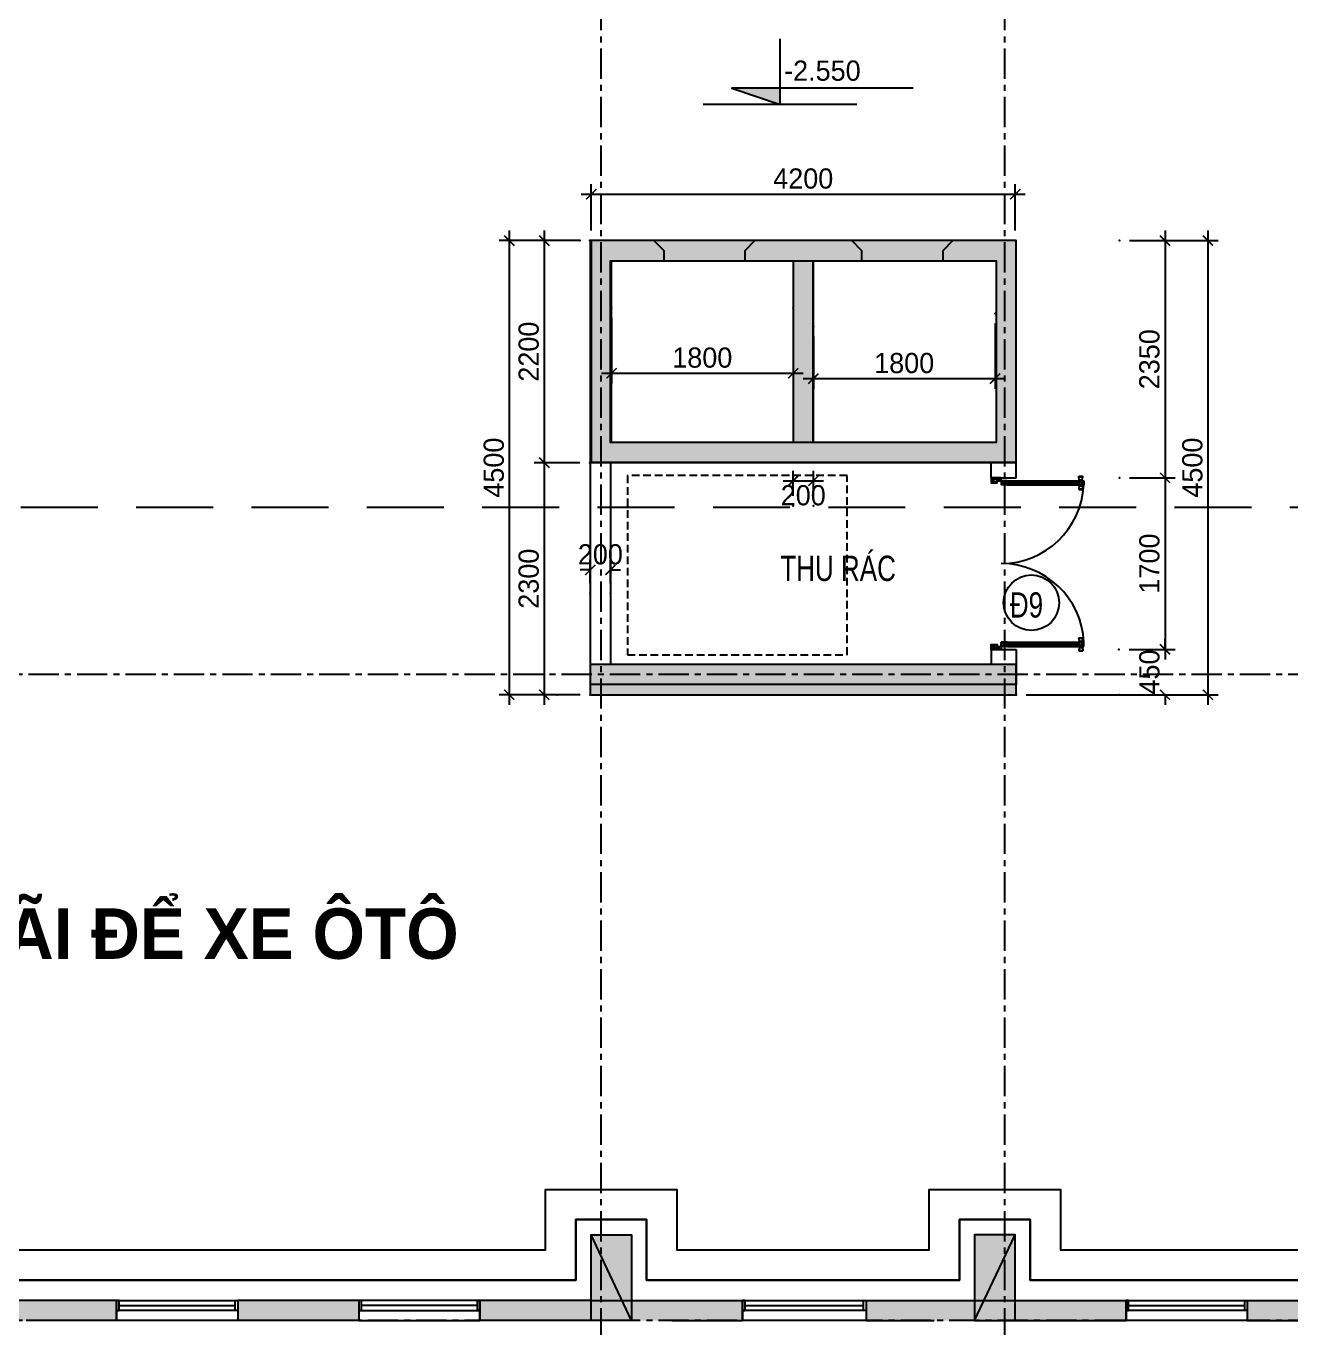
# Model space of a CAD drawing. Header units: inches. Extents: x -844707 to -690155, y -211546 to -175871.
# Drawn here: x -835728 to -823197, y -204465 to -191567 of the extents above; entities that cross this region are included whole.
import ezdxf

# ---------------------------------------------------------------- set-up
doc = ezdxf.new("R2010")
doc.units = ezdxf.units.IN
doc.header["$LTSCALE"] = 48
doc.header["$MEASUREMENT"] = 0
doc.linetypes.add('CENTER', pattern=[2, 1.25, -0.25, 0.25, -0.25])
doc.linetypes.add('Hidden4', pattern=[2.3812, 1.5875, -0.7937])
for name, color, linetype in [('DWGSHARE.com-COT-DWGSHARE.com', 2, 'Continuous'), ('DWGSHARE.com-CUA-DWGSHARE.com', 231, 'Continuous'), ('DWGSHARE.com-DIM-DWGSHARE.com', 251, 'Continuous'), ('DWGSHARE.com-LAYER1-DWGSHARE.com', 150, 'Continuous'), ('DWGSHARE.com-NET-DWGSHARE.com', 245, 'Continuous'), ('DWGSHARE.com-text-DWGSHARE.com', 3, 'Continuous'), ('DWGSHARE.com-truc-DWGSHARE.com', 250, 'CENTER'), ('DWGSHARE.com-TUONG-DWGSHARE.com', 7, 'Continuous')]:
    doc.layers.add(name, color=color, linetype=linetype)
doc.layers.add('DWGSHARE.com-DefPoints-DWGSHARE.com', color=7, linetype='Continuous', plot=False)
doc.styles.add('AVO-B', font='')
doc.styles.add('KTEN', font='', dxfattribs={"width": 0.9})
doc.styles.get("Standard").update_dxf_attribs({"font": ''})
doc.styles.add('VNI-AVO', font='')
doc.styles.get('AVO-B').set_extended_font_data('VNI-Avo', bold=True)
doc.styles.get('KTEN').set_extended_font_data('VNI-Helve-Condense')
doc.styles.get('Standard').set_extended_font_data('VNI-Avo')
doc.styles.get('VNI-AVO').set_extended_font_data('VNI-Avo')
doc.dimstyles.new('tl1-100', dxfattribs={"dimtxt": 200, "dimasz": 100, "dimexe": 100, "dimexo": 100, "dimgap": 50, "dimtad": 1, "dimdec": 0, "dimzin": 0, "dimdsep": 46, "dimtxsty": 'VNI-AVO', "dimblk": 'ARCHTICK', "dimcen": 1, "dimdle": 100, "dimclrd": 256, "dimclre": 256, "dimclrt": 2, "dimadec": 0, "dimazin": 0, "dimtfac": 1, "dimtdec": 0, "dimtix": 1, "dimtofl": 0, "dimtmove": 2, "dimatfit": 3, "dimldrblk": 'ARCHTICK', "dimfxl": 1, "dimtolj": 2, "dimtzin": 0, "dimarcsym": 0})

# ---------------------------------------------------------------- blocks, each defined once
blk = doc.blocks.new('_ArchTick')
at = {"color": 0, "linetype": 'ByBlock', "const_width": 0.15}
blk.add_lwpolyline([(-0.5, -0.5), (0.5, 0.5)], dxfattribs=at)
blk = doc.blocks.new('*D743')
at = {"layer": 'DWGSHARE.com-DefPoints-DWGSHARE.com', "color": 0, "transparency": 16777216}
for p in [(-825929, -193233), (-830129, -193693), (-825929, -193693)]:
    blk.add_point(p, dxfattribs=at)
at = {"layer": 'DWGSHARE.com-DIM-DWGSHARE.com', "lineweight": -2, "transparency": 16777216}
for p, q in [((-830129, -193593), (-830129, -193133)), ((-825929, -193593), (-825929, -193133)), ((-830229, -193233), (-825829, -193233))]:
    blk.add_line(p, q, dxfattribs=at)
at = {"layer": 'DWGSHARE.com-DIM-DWGSHARE.com', "lineweight": -2, "transparency": 16777216, "xscale": 100, "yscale": 100, "zscale": 100, "rotation": 180}
blk.add_blockref('_ArchTick', (-830129, -193233), dxfattribs=at)
at = {"layer": 'DWGSHARE.com-DIM-DWGSHARE.com', "lineweight": -2, "transparency": 16777216, "xscale": 100, "yscale": 100, "zscale": 100}
blk.add_blockref('_ArchTick', (-825929, -193233), dxfattribs=at)
at = {"layer": 'DWGSHARE.com-DIM-DWGSHARE.com', "color": 2, "transparency": 16777216, "insert": (-828029, -193079), "char_height": 200, "attachment_point": 5, "style": 'VNI-AVO'}
blk.add_mtext('\\A2;4200', dxfattribs=at)
blk = doc.blocks.new('*D744')
at = {"layer": 'DWGSHARE.com-DefPoints-DWGSHARE.com', "color": 0, "transparency": 16777216}
for p in [(-830143, -193693), (-830594, -195893), (-830143, -195893)]:
    blk.add_point(p, dxfattribs=at)
at = {"layer": 'DWGSHARE.com-DIM-DWGSHARE.com', "lineweight": -2, "transparency": 16777216}
for p, q in [((-830594, -193593), (-830594, -195993)), ((-830243, -193693), (-830694, -193693)), ((-830243, -195893), (-830694, -195893))]:
    blk.add_line(p, q, dxfattribs=at)
at = {"layer": 'DWGSHARE.com-DIM-DWGSHARE.com', "lineweight": -2, "transparency": 16777216, "xscale": 100, "yscale": 100, "zscale": 100}
for p, rotation in [((-830594, -193693), 90), ((-830594, -195893), 270)]:
    blk.add_blockref('_ArchTick', p, dxfattribs=dict(at, rotation=rotation))
at = {"layer": 'DWGSHARE.com-DIM-DWGSHARE.com', "color": 2, "transparency": 16777216, "insert": (-830748, -194793), "char_height": 200, "attachment_point": 5, "rotation": 90, "style": 'VNI-AVO'}
blk.add_mtext('\\A2;2200', dxfattribs=at)
blk = doc.blocks.new('*D745')
at = {"layer": 'DWGSHARE.com-DefPoints-DWGSHARE.com', "color": 0, "transparency": 16777216}
for p in [(-830143, -195893), (-830594, -198192), (-830139, -198192)]:
    blk.add_point(p, dxfattribs=at)
at = {"layer": 'DWGSHARE.com-DIM-DWGSHARE.com', "lineweight": -2, "transparency": 16777216}
for p, q in [((-830243, -195893), (-830694, -195893)), ((-830594, -195793), (-830594, -198292)), ((-830239, -198192), (-830694, -198192))]:
    blk.add_line(p, q, dxfattribs=at)
at = {"layer": 'DWGSHARE.com-DIM-DWGSHARE.com', "lineweight": -2, "transparency": 16777216, "xscale": 100, "yscale": 100, "zscale": 100}
for p, rotation in [((-830594, -195893), 90), ((-830594, -198192), 270)]:
    blk.add_blockref('_ArchTick', p, dxfattribs=dict(at, rotation=rotation))
at = {"layer": 'DWGSHARE.com-DIM-DWGSHARE.com', "color": 2, "transparency": 16777216, "insert": (-830748, -197042), "char_height": 200, "attachment_point": 5, "rotation": 90, "style": 'VNI-AVO'}
blk.add_mtext('\\A2;2300', dxfattribs=at)
blk = doc.blocks.new('*D746')
at = {"layer": 'DWGSHARE.com-DefPoints-DWGSHARE.com', "color": 0, "transparency": 16777216}
for p in [(-824896, -193693), (-824896, -196043), (-824445, -196043)]:
    blk.add_point(p, dxfattribs=at)
at = {"layer": 'DWGSHARE.com-DIM-DWGSHARE.com', "lineweight": -2, "transparency": 16777216}
for p, q in [((-824445, -193593), (-824445, -196143)), ((-824796, -193693), (-824345, -193693)), ((-824796, -196043), (-824345, -196043))]:
    blk.add_line(p, q, dxfattribs=at)
at = {"layer": 'DWGSHARE.com-DIM-DWGSHARE.com', "lineweight": -2, "transparency": 16777216, "xscale": 100, "yscale": 100, "zscale": 100}
for p, rotation in [((-824445, -193693), 90), ((-824445, -196043), 270)]:
    blk.add_blockref('_ArchTick', p, dxfattribs=dict(at, rotation=rotation))
at = {"layer": 'DWGSHARE.com-DIM-DWGSHARE.com', "color": 2, "transparency": 16777216, "insert": (-824599, -194868), "char_height": 200, "attachment_point": 5, "rotation": 90, "style": 'VNI-AVO'}
blk.add_mtext('\\A2;2350', dxfattribs=at)
blk = doc.blocks.new('*D747')
at = {"layer": 'DWGSHARE.com-DefPoints-DWGSHARE.com', "color": 0, "transparency": 16777216}
for p in [(-824896, -196043), (-824901, -197742), (-824445, -197742)]:
    blk.add_point(p, dxfattribs=at)
at = {"layer": 'DWGSHARE.com-DIM-DWGSHARE.com', "lineweight": -2, "transparency": 16777216}
for p, q in [((-824796, -196043), (-824345, -196043)), ((-824445, -195943), (-824445, -197842)), ((-824801, -197742), (-824345, -197742))]:
    blk.add_line(p, q, dxfattribs=at)
at = {"layer": 'DWGSHARE.com-DIM-DWGSHARE.com', "lineweight": -2, "transparency": 16777216, "xscale": 100, "yscale": 100, "zscale": 100}
for p, rotation in [((-824445, -196043), 90), ((-824445, -197742), 270)]:
    blk.add_blockref('_ArchTick', p, dxfattribs=dict(at, rotation=rotation))
at = {"layer": 'DWGSHARE.com-DIM-DWGSHARE.com', "color": 2, "transparency": 16777216, "insert": (-824599, -196892), "char_height": 200, "attachment_point": 5, "rotation": 90, "style": 'VNI-AVO'}
blk.add_mtext('\\A2;1700', dxfattribs=at)
blk = doc.blocks.new('*D748')
at = {"layer": 'DWGSHARE.com-DefPoints-DWGSHARE.com', "color": 0, "transparency": 16777216}
for p in [(-824901, -197742), (-825919, -198192), (-824445, -198192)]:
    blk.add_point(p, dxfattribs=at)
at = {"layer": 'DWGSHARE.com-DIM-DWGSHARE.com', "lineweight": -2, "transparency": 16777216}
for p, q in [((-824445, -197742), (-824445, -197642)), ((-824801, -197742), (-824345, -197742)), ((-825819, -198192), (-824345, -198192)), ((-824445, -198192), (-824445, -198292))]:
    blk.add_line(p, q, dxfattribs=at)
at = {"layer": 'DWGSHARE.com-DIM-DWGSHARE.com', "lineweight": -2, "transparency": 16777216, "xscale": 100, "yscale": 100, "zscale": 100}
for p, rotation in [((-824445, -197742), 270), ((-824445, -198192), 90)]:
    blk.add_blockref('_ArchTick', p, dxfattribs=dict(at, rotation=rotation))
at = {"layer": 'DWGSHARE.com-DIM-DWGSHARE.com', "color": 2, "transparency": 16777216, "insert": (-824599, -197967), "char_height": 200, "attachment_point": 5, "rotation": 90, "style": 'VNI-AVO'}
blk.add_mtext('\\A2;450', dxfattribs=at)
blk = doc.blocks.new('*D749')
at = {"layer": 'DWGSHARE.com-DefPoints-DWGSHARE.com', "color": 0, "transparency": 16777216}
for p in [(-824896, -193693), (-824896, -198192), (-824020, -198192)]:
    blk.add_point(p, dxfattribs=at)
at = {"layer": 'DWGSHARE.com-DIM-DWGSHARE.com', "lineweight": -2, "transparency": 16777216}
for p, q in [((-824020, -193593), (-824020, -198292)), ((-824796, -193693), (-823920, -193693)), ((-824796, -198192), (-823920, -198192))]:
    blk.add_line(p, q, dxfattribs=at)
at = {"layer": 'DWGSHARE.com-DIM-DWGSHARE.com', "lineweight": -2, "transparency": 16777216, "xscale": 100, "yscale": 100, "zscale": 100}
for p, rotation in [((-824020, -193693), 90), ((-824020, -198192), 270)]:
    blk.add_blockref('_ArchTick', p, dxfattribs=dict(at, rotation=rotation))
at = {"layer": 'DWGSHARE.com-DIM-DWGSHARE.com', "color": 2, "transparency": 16777216, "insert": (-824173, -195942), "char_height": 200, "attachment_point": 5, "rotation": 90, "style": 'VNI-AVO'}
blk.add_mtext('\\A2;4500', dxfattribs=at)
blk = doc.blocks.new('*D750')
at = {"layer": 'DWGSHARE.com-DefPoints-DWGSHARE.com', "color": 0, "transparency": 16777216}
for p in [(-830243, -193693), (-830941, -198192), (-830467, -198192)]:
    blk.add_point(p, dxfattribs=at)
at = {"layer": 'DWGSHARE.com-DIM-DWGSHARE.com', "lineweight": -2, "transparency": 16777216}
for p, q in [((-830941, -193593), (-830941, -198292)), ((-830343, -193693), (-831041, -193693)), ((-830567, -198192), (-831041, -198192))]:
    blk.add_line(p, q, dxfattribs=at)
at = {"layer": 'DWGSHARE.com-DIM-DWGSHARE.com', "lineweight": -2, "transparency": 16777216, "xscale": 100, "yscale": 100, "zscale": 100}
for p, rotation in [((-830941, -193693), 90), ((-830941, -198192), 270)]:
    blk.add_blockref('_ArchTick', p, dxfattribs=dict(at, rotation=rotation))
at = {"layer": 'DWGSHARE.com-DIM-DWGSHARE.com', "color": 2, "transparency": 16777216, "insert": (-831094, -195942), "char_height": 200, "attachment_point": 5, "rotation": 90, "style": 'VNI-AVO'}
blk.add_mtext('\\A2;4500', dxfattribs=at)
blk = doc.blocks.new('*D766')
at = {"layer": 'DWGSHARE.com-DefPoints-DWGSHARE.com', "color": 0, "transparency": 16777216}
for p in [(-827929, -196073), (-828129, -196321), (-827929, -196321)]:
    blk.add_point(p, dxfattribs=at)
at = {"layer": 'DWGSHARE.com-DIM-DWGSHARE.com', "lineweight": -2, "transparency": 16777216}
for p, q in [((-828129, -196221), (-828129, -195973)), ((-827929, -196221), (-827929, -195973)), ((-828229, -196073), (-827829, -196073))]:
    blk.add_line(p, q, dxfattribs=at)
at = {"layer": 'DWGSHARE.com-DIM-DWGSHARE.com', "lineweight": -2, "transparency": 16777216, "xscale": 100, "yscale": 100, "zscale": 100, "rotation": 180}
blk.add_blockref('_ArchTick', (-828129, -196073), dxfattribs=at)
at = {"layer": 'DWGSHARE.com-DIM-DWGSHARE.com', "lineweight": -2, "transparency": 16777216, "xscale": 100, "yscale": 100, "zscale": 100}
blk.add_blockref('_ArchTick', (-827929, -196073), dxfattribs=at)
at = {"layer": 'DWGSHARE.com-DIM-DWGSHARE.com', "color": 2, "transparency": 16777216, "insert": (-828029, -196217), "char_height": 200, "attachment_point": 5, "style": 'VNI-AVO'}
blk.add_mtext('\\A2;200', dxfattribs=at)
blk = doc.blocks.new('*D779')
at = {"layer": 'DWGSHARE.com-DefPoints-DWGSHARE.com', "color": 0, "transparency": 16777216}
for p in [(-829939, -196955), (-830139, -197185), (-829939, -197185)]:
    blk.add_point(p, dxfattribs=at)
at = {"layer": 'DWGSHARE.com-DIM-DWGSHARE.com', "lineweight": -2, "transparency": 16777216}
for p, q in [((-830139, -197085), (-830139, -196855)), ((-829939, -197085), (-829939, -196855)), ((-830139, -196955), (-830239, -196955)), ((-829939, -196955), (-829839, -196955))]:
    blk.add_line(p, q, dxfattribs=at)
at = {"layer": 'DWGSHARE.com-DIM-DWGSHARE.com', "lineweight": -2, "transparency": 16777216, "xscale": 100, "yscale": 100, "zscale": 100}
blk.add_blockref('_ArchTick', (-830139, -196955), dxfattribs=at)
at = {"layer": 'DWGSHARE.com-DIM-DWGSHARE.com', "lineweight": -2, "transparency": 16777216, "xscale": 100, "yscale": 100, "zscale": 100, "rotation": 180}
blk.add_blockref('_ArchTick', (-829939, -196955), dxfattribs=at)
at = {"layer": 'DWGSHARE.com-DIM-DWGSHARE.com', "color": 2, "transparency": 16777216, "insert": (-830039, -196802), "char_height": 200, "attachment_point": 5, "style": 'VNI-AVO'}
blk.add_mtext('\\A2;200', dxfattribs=at)
blk = doc.blocks.new('*D797')
at = {"layer": 'DWGSHARE.com-DefPoints-DWGSHARE.com', "color": 0, "transparency": 16777216}
for p in [(-829928, -194362), (-828129, -194362), (-828129, -195007)]:
    blk.add_point(p, dxfattribs=at)
at = {"layer": 'DWGSHARE.com-DIM-DWGSHARE.com', "lineweight": -2, "transparency": 16777216}
for p, q in [((-829928, -194462), (-829928, -195107)), ((-828129, -194462), (-828129, -195107)), ((-830028, -195007), (-828029, -195007))]:
    blk.add_line(p, q, dxfattribs=at)
at = {"layer": 'DWGSHARE.com-DIM-DWGSHARE.com', "lineweight": -2, "transparency": 16777216, "xscale": 100, "yscale": 100, "zscale": 100, "rotation": 180}
blk.add_blockref('_ArchTick', (-829928, -195007), dxfattribs=at)
at = {"layer": 'DWGSHARE.com-DIM-DWGSHARE.com', "lineweight": -2, "transparency": 16777216, "xscale": 100, "yscale": 100, "zscale": 100}
blk.add_blockref('_ArchTick', (-828129, -195007), dxfattribs=at)
at = {"layer": 'DWGSHARE.com-DIM-DWGSHARE.com', "color": 2, "transparency": 16777216, "insert": (-829029, -194853), "char_height": 200, "attachment_point": 5, "style": 'VNI-AVO'}
blk.add_mtext('\\A2;1800', dxfattribs=at)
blk = doc.blocks.new('*D798')
at = {"layer": 'DWGSHARE.com-DefPoints-DWGSHARE.com', "color": 0, "transparency": 16777216}
for p in [(-826129, -194415), (-827929, -194544), (-826129, -195060)]:
    blk.add_point(p, dxfattribs=at)
at = {"layer": 'DWGSHARE.com-DIM-DWGSHARE.com', "lineweight": -2, "transparency": 16777216}
for p, q in [((-826129, -194515), (-826129, -195160)), ((-827929, -194644), (-827929, -195160)), ((-828029, -195060), (-826029, -195060))]:
    blk.add_line(p, q, dxfattribs=at)
at = {"layer": 'DWGSHARE.com-DIM-DWGSHARE.com', "lineweight": -2, "transparency": 16777216, "xscale": 100, "yscale": 100, "zscale": 100, "rotation": 180}
blk.add_blockref('_ArchTick', (-827929, -195060), dxfattribs=at)
at = {"layer": 'DWGSHARE.com-DIM-DWGSHARE.com', "lineweight": -2, "transparency": 16777216, "xscale": 100, "yscale": 100, "zscale": 100}
blk.add_blockref('_ArchTick', (-826129, -195060), dxfattribs=at)
at = {"layer": 'DWGSHARE.com-DIM-DWGSHARE.com', "color": 2, "transparency": 16777216, "insert": (-827029, -194907), "char_height": 200, "attachment_point": 5, "style": 'VNI-AVO'}
blk.add_mtext('\\A2;1800', dxfattribs=at)

msp = doc.modelspace()

# ---------------------------------------------------------------- hatches: boundary and pattern name
at = {"layer": 'DWGSHARE.com-COT-DWGSHARE.com'}
h = msp.add_hatch(color=256, dxfattribs=at)
h.paths.add_polyline_path([(-830031.2, -193692.5), (-830138.8, -193692.5), (-830138.8, -194809.8), (-830031.2, -194809.8)])
h.paths.add_polyline_path([(-830031.2, -194809.8), (-830138.8, -194809.8), (-830138.8, -195892.5), (-830031.2, -195892.5)])
for points in [[(-830128.8, -193692.5), (-830128.8, -195892.5), (-825918.3, -195892.5), (-825918.3, -193692.5), (-826547.6, -193692.5), (-826647.6, -193792.5), (-826647.6, -193892.5), (-826118.8, -193893), (-826118.3, -195692.5), (-827928.8, -195692.5), (-827928.8, -193892.5), (-827447.6, -193892.5), (-827447.6, -193792.5), (-827547.6, -193692.5), (-828508, -193692.5), (-828608, -193792.5), (-828608, -193892.5), (-828128.8, -193892.5), (-828128.8, -195692.5), (-829928.8, -195692.5), (-829928.3, -193893), (-829408, -193892.5), (-829408, -193792.5), (-829508, -193692.5)], [(-830138.8, -198192.3), (-825918.8, -198192.3), (-825918.8, -197892.3), (-830138.8, -197892.3)], [(-829730.7, -204392.3), (-830131.1, -204392.3), (-830131.1, -203542.3), (-829730.7, -203542.3)], [(-826331.4, -204392.3), (-825931.1, -204392.3), (-825931.1, -203542.3), (-826331.4, -203542.3)]]:
    msp.add_hatch(color=256, dxfattribs=at).paths.add_polyline_path(points)
h = msp.add_hatch(color=256, dxfattribs=at)
h.paths.add_polyline_path([(-826853.5, -193692.5), (-828359.3, -193692.5), (-828359.3, -193893), (-826853.5, -193893)])
h.paths.add_polyline_path([(-828736, -193692.5), (-830031.2, -193692.5), (-830031.2, -194809.8), (-829938.5, -194809.8), (-829938.3, -193893), (-828736, -193893)])
h.paths.add_polyline_path([(-828359.3, -193692.5), (-828736, -193692.5), (-828736, -193893), (-828359.3, -193893)])
h.paths.add_polyline_path([(-829938.5, -194809.8), (-830031.2, -194809.8), (-830031.2, -195892.5), (-828736, -195892.5), (-828736, -195692.5), (-829938.8, -195692.5)])
h.paths.add_polyline_path([(-828359.3, -195692.5), (-828736, -195692.5), (-828736, -195892.5), (-828359.3, -195892.5)])
h.paths.add_polyline_path([(-826853.5, -195692.5), (-827928.3, -195692.5), (-828359.3, -195692.5), (-828359.3, -195892.5), (-826853.5, -195892.5)])
h = msp.add_hatch(color=256, dxfattribs=at)
h.paths.add_polyline_path([(-826031.2, -193692.5), (-826548.1, -193692.5), (-826853.5, -193692.5), (-826853.5, -193892.3), (-826648.1, -193892.5), (-826119.3, -193893), (-826119, -194809.8), (-826031.2, -194809.8)])
h.paths.add_polyline_path([(-825918.8, -193692.5), (-826031.2, -193692.5), (-826031.2, -194809.8), (-825918.8, -194809.8)])
h.paths.add_polyline_path([(-826031.2, -194809.8), (-826119, -194809.8), (-826118.8, -195692.5), (-826853.5, -195692.5), (-826853.5, -195892.5), (-826031.2, -195892.5)])
h.paths.add_polyline_path([(-825918.8, -194809.8), (-826031.2, -194809.8), (-826031.2, -195892.5), (-825918.8, -195892.5)])
at = {"layer": 'DWGSHARE.com-DIM-DWGSHARE.com'}
msp.add_hatch(color=256, dxfattribs=at).paths.add_polyline_path([(-834831.4, -204192), (-835528.5, -204192), (-838231, -204192), (-838231, -204392), (-835728.5, -204392), (-834831.4, -204392)])
h = msp.add_hatch(color=256, dxfattribs=at)
h.paths.add_polyline_path([(-832431.4, -204192), (-833631.4, -204192), (-833631.4, -204292), (-833631.4, -204392), (-832431.4, -204392)])
h.paths.add_polyline_path([(-830131.1, -204192), (-831231.4, -204192), (-831231.4, -204292), (-831231.4, -204392), (-830131.1, -204392)])
h = msp.add_hatch(color=256, dxfattribs=at)
h.paths.add_polyline_path([(-828631.1, -204192), (-829730.7, -204192), (-829730.7, -204392), (-829431.8, -204392), (-829431.4, -204391.8), (-829431.4, -204392), (-828631.1, -204392)])
h.paths.add_polyline_path([(-826853.5, -204192), (-827406.1, -204192), (-827406.1, -204292), (-827406.1, -204392), (-826853.5, -204392)])
h.paths.add_polyline_path([(-826331.4, -204192), (-826853.5, -204192), (-826853.5, -204392), (-826731.4, -204392), (-826631.4, -204392), (-826631.4, -204391.8), (-826631, -204392), (-826331.4, -204392)])
h = msp.add_hatch(color=256, dxfattribs=at)
h.paths.add_polyline_path([(-824830.7, -204192), (-825931.1, -204192), (-825931.1, -204392), (-824830.7, -204392)])
h.paths.add_polyline_path([(-822430.7, -204192), (-823630.7, -204192), (-823630.7, -204292), (-823630.7, -204392), (-822430.7, -204392)])
at = {"layer": 'DWGSHARE.com-LAYER1-DWGSHARE.com'}
msp.add_hatch(color=1, dxfattribs=at).paths.add_polyline_path([(-828258.6, -192182.3), (-828736.9, -192182.3), (-828258.6, -192345.7)])

# ---------------------------------------------------------------- linework, layer by layer
at = {"color": 1}
for p, q in [((-826068.8, -196072.5), (-826168.8, -196042.5)), ((-826168.8, -196042.5), (-826128.1, -196092.5)), ((-825300, -196027.5), (-825260, -196027.5)), ((-825300, -196032.5), (-825300, -196027.5)), ((-825295, -196062.5), (-825300, -196032.5)), ((-825300, -196032.5), (-825260, -196032.5)), ((-825265, -196062.5), (-825260, -196032.5)), ((-825260, -196032.5), (-825260, -196027.5)), ((-826068.8, -196072.5), (-826026.3, -196112.5)), ((-826068.8, -196072.5), (-826008.8, -196096.7)), ((-825310, -196072.5), (-825250, -196096.7)), ((-825310, -196072.5), (-825287.5, -196112.5)), ((-825295, -196122.5), (-825300, -196152.5)), ((-825300, -196152.5), (-825300, -196157.5)), ((-825300, -196152.5), (-825260, -196152.5)), ((-825300, -196157.5), (-825260, -196157.5)), ((-825295, -196062.5), (-825265, -196062.5)), ((-825295, -196122.5), (-825265, -196122.5)), ((-825290, -196072.5), (-825290, -196062.5)), ((-825290, -196112.5), (-825290, -196122.5)), ((-825270, -196072.5), (-825270, -196062.5)), ((-825270, -196112.5), (-825270, -196122.5)), ((-825265, -196122.5), (-825260, -196152.5)), ((-825260, -196152.5), (-825260, -196157.5)), ((-826166.8, -197742.5), (-826126.1, -197692.5)), ((-826066.8, -197712.5), (-826166.8, -197742.5)), ((-826066.8, -197712.5), (-826024.3, -197672.5)), ((-826066.8, -197712.5), (-826006.8, -197688.4)), ((-825308, -197712.5), (-825285.5, -197672.5)), ((-825308, -197712.5), (-825248, -197688.4)), ((-825298, -197627.5), (-825258, -197627.5)), ((-825298, -197632.5), (-825298, -197627.5)), ((-825298, -197632.5), (-825258, -197632.5)), ((-825293, -197662.5), (-825298, -197632.5)), ((-825293, -197722.5), (-825298, -197752.5)), ((-825293, -197662.5), (-825263, -197662.5)), ((-825293, -197722.5), (-825263, -197722.5)), ((-825288, -197672.5), (-825288, -197662.5)), ((-825288, -197712.5), (-825288, -197722.5)), ((-825268, -197672.5), (-825268, -197662.5)), ((-825268, -197712.5), (-825268, -197722.5)), ((-825263, -197662.5), (-825258, -197632.5)), ((-825263, -197722.5), (-825258, -197752.5)), ((-825258, -197632.5), (-825258, -197627.5)), ((-825298, -197752.5), (-825258, -197752.5)), ((-825298, -197752.5), (-825298, -197757.5)), ((-825298, -197757.5), (-825258, -197757.5)), ((-825258, -197752.5), (-825258, -197757.5))]:
    msp.add_line(p, q, dxfattribs=at)
at = {"color": 3}
for p, q in [((-826008.8, -196072.5), (-826068.8, -196072.5)), ((-826068.8, -196072.5), (-826068.8, -196112.5)), ((-826008.8, -196112.5), (-826068.8, -196112.5)), ((-826008.8, -196072.5), (-826008.8, -196112.5)), ((-825310, -196072.5), (-825250, -196072.5)), ((-825310, -196072.5), (-825310, -196112.5)), ((-825310, -196112.5), (-825250, -196112.5)), ((-825250, -196072.5), (-825250, -196112.5)), ((-826066.8, -197712.5), (-826066.8, -197672.5)), ((-826006.8, -197672.5), (-826066.8, -197672.5)), ((-826006.8, -197712.5), (-826066.8, -197712.5)), ((-826006.8, -197712.5), (-826006.8, -197672.5)), ((-825308, -197712.5), (-825308, -197672.5)), ((-825308, -197672.5), (-825248, -197672.5)), ((-825308, -197712.5), (-825248, -197712.5)), ((-825248, -197712.5), (-825248, -197672.5))]:
    msp.add_line(p, q, dxfattribs=at)
for p, q in [((-826008.8, -196072.5), (-825310, -196072.5)), ((-826008.8, -196092.5), (-825310, -196092.5)), ((-826008.8, -196102.5), (-825310, -196102.5)), ((-826008.8, -196112.5), (-825310, -196112.5)), ((-826006.8, -197672.5), (-825308, -197672.5)), ((-826006.8, -197682.5), (-825308, -197682.5)), ((-826006.8, -197692.5), (-825308, -197692.5)), ((-826006.8, -197712.5), (-825308, -197712.5))]:
    msp.add_line(p, q)
for points in [[(-826108.8, -196072.5), (-826068.8, -196072.5), (-826068.8, -196042.5), (-826168.8, -196042.5), (-826168.8, -196092.5), (-826108.8, -196092.5)], [(-826106.8, -197712.5), (-826066.8, -197712.5), (-826066.8, -197742.5), (-826166.8, -197742.5), (-826166.8, -197692.5), (-826106.8, -197692.5)]]:
    msp.add_lwpolyline(points, close=True, dxfattribs=at)
at = {"color": 1}
for centre, radius, start, end in [((-826164.4, -196029.8), 41, 263.86117, 341.95721), ((-826161.1, -195988.8), 96.3, 265.39216, 326.0902), ((-826068, -196066.6), 39.4, 268.8582, 351.3705), ((-826068.8, -196072.5), 820, 270, 357.20397), ((-826047.4, -196092.6), 34.3, 324.32716, 35.75666), ((-825312.5, -196081.9), 24.2, 276.04182, 22.89369), ((-825302.6, -196076.6), 42, 301.3101, 5.62688), ((-826066.8, -197712.5), 820, 2.79603, 90), ((-826164.4, -197752.1), 41, 18.04279, 96.13883), ((-826159.1, -197796.3), 96.3, 33.9098, 94.60784), ((-826066, -197718.4), 39.4, 8.6295, 91.1418), ((-826045.4, -197692.5), 34.3, 324.24334, 35.67284), ((-825310.6, -197703.1), 24.2, 337.10631, 83.95818), ((-825300.6, -197708.4), 42, 354.37312, 58.6899)]:
    msp.add_arc(centre, radius, start, end, dxfattribs=at)
at = {"layer": 'DWGSHARE.com-COT-DWGSHARE.com'}
for p, q in [((-829730.7, -204392.3), (-830131.1, -203542.3)), ((-826331.4, -204392.3), (-825931.1, -203542.3))]:
    msp.add_line(p, q, dxfattribs=at)
for points in [[(-826548.1, -193692.5), (-830138.8, -193692.5), (-830138.8, -195892.5), (-825918.8, -195892.5), (-825918.8, -193692.5), (-826548.1, -193692.5)], [(-830128.8, -193692.5), (-830128.8, -195892.5), (-825918.3, -195892.5), (-825918.3, -193692.5), (-826547.6, -193692.5), (-826647.6, -193792.5), (-826647.6, -193892.5), (-826118.8, -193893), (-826118.3, -195692.5), (-827928.8, -195692.5), (-827928.8, -193892.5), (-827447.6, -193892.5), (-827447.6, -193792.5), (-827547.6, -193692.5), (-828508, -193692.5), (-828608, -193792.5), (-828608, -193892.5), (-828128.8, -193892.5), (-828128.8, -195692.5), (-829928.8, -195692.5), (-829928.3, -193893), (-829408, -193892.5), (-829408, -193792.5), (-829508, -193692.5)], [(-830138.8, -198192.3), (-825918.8, -198192.3), (-825918.8, -197892.3), (-830138.8, -197892.3)], [(-829730.7, -204392.3), (-830131.1, -204392.3), (-830131.1, -203542.3), (-829730.7, -203542.3)], [(-826331.4, -204392.3), (-825931.1, -204392.3), (-825931.1, -203542.3), (-826331.4, -203542.3)]]:
    msp.add_lwpolyline(points, close=True, dxfattribs=at)
for points in [[(-827548.1, -193692.5), (-828508.5, -193692.5)], [(-827928.3, -195692.5), (-829938.8, -195692.5), (-829938.3, -193893), (-826119.3, -193893)], [(-826648.1, -193892.5), (-826119.3, -193893), (-826118.8, -195692.5), (-827928.3, -195692.5)]]:
    msp.add_lwpolyline(points, dxfattribs=at)
at = {"layer": 'DWGSHARE.com-CUA-DWGSHARE.com'}
msp.add_circle((-825768.8, -197280.3), 275, dxfattribs=at)
at = {"layer": 'DWGSHARE.com-DIM-DWGSHARE.com', "linetype": 'Hidden4', "ltscale": 10}
msp.add_lwpolyline([(-812439.6, -194192), (-816730.9, -194192), (-816730.9, -196337.9), (-839331.2, -196337.9), (-839331.2, -194192), (-844205.2, -194192.8)], dxfattribs=at)
at = {"layer": 'DWGSHARE.com-LAYER1-DWGSHARE.com', "color": 1}
msp.add_line((-827496.8, -192345.7), (-829020.5, -192345.7), dxfattribs=at)
at = {"layer": 'DWGSHARE.com-LAYER1-DWGSHARE.com'}
for points in [[(-838631.2, -190792.4), (-838631.2, -197591.7), (-837631, -197591.7), (-837631, -198292), (-838631.2, -198292), (-838631.2, -203992), (-830281, -203992), (-830281, -203391.9), (-829580.7, -203391.9), (-829580.7, -203992), (-826481.4, -203992), (-826481.4, -203391.9), (-825781.1, -203391.9), (-825781.1, -203992), (-817430.9, -203992), (-817430.9, -198292), (-818431.1, -198292), (-818431.1, -197591.7), (-817430.9, -197591.7), (-817430.9, -190642.2)], [(-838331.2, -191092.4), (-838331.2, -197291.7), (-837331, -197291.7), (-837331, -198592), (-838331.2, -198592), (-838331.2, -203692), (-830581, -203692), (-830581, -203091.9), (-829280.7, -203091.9), (-829280.7, -203692), (-826781.4, -203692), (-826781.4, -203091.9), (-825481.1, -203091.9), (-825481.1, -203692), (-817730.9, -203692), (-817730.9, -198592), (-818731.1, -198592), (-818731.1, -197291.7), (-817730.9, -197291.7), (-817730.9, -190942.2)]]:
    msp.add_lwpolyline(points, dxfattribs=at)
at = {"layer": 'DWGSHARE.com-LAYER1-DWGSHARE.com', "color": 1}
msp.add_lwpolyline([(-826938.8, -192182.3), (-828736.9, -192182.3), (-828258.6, -192345.7), (-828258.6, -191692.6)], dxfattribs=at)
at = {"layer": 'DWGSHARE.com-NET-DWGSHARE.com'}
for p, q in [((-830281, -203992), (-838631.2, -203992)), ((-826481.4, -203992), (-829580.7, -203992)), ((-817430.9, -203992), (-825781.1, -203992)), ((-834806.3, -204242), (-833656.6, -204242)), ((-831256.6, -204242), (-832406.3, -204242)), ((-828605.9, -204242), (-827431.2, -204242)), ((-824805.6, -204242), (-823655.8, -204242))]:
    msp.add_line(p, q, dxfattribs=at)
at = {"layer": 'DWGSHARE.com-NET-DWGSHARE.com', "linetype": 'Hidden4'}
msp.add_lwpolyline([(-827595.1, -196020.6), (-829770.1, -196020.6), (-829770.1, -197795.9), (-827595.1, -197795.9)], close=True, dxfattribs=at)
at = {"layer": 'DWGSHARE.com-NET-DWGSHARE.com'}
for points in [[(-829580.7, -203992), (-829580.7, -203391.9), (-830281, -203391.9), (-830281, -203992)], [(-825781.1, -203992), (-825781.1, -203391.9), (-826481.4, -203391.9), (-826481.4, -203992)]]:
    msp.add_lwpolyline(points, dxfattribs=at)
for points in [[(-834831.4, -204192), (-833631.4, -204192), (-833631.4, -204392), (-834831.4, -204392)], [(-834831.4, -204192), (-833631.4, -204192), (-833631.4, -204292), (-834831.4, -204292)], [(-834831.4, -204292), (-834806.3, -204292), (-834806.3, -204192), (-834831.4, -204192)], [(-833631.4, -204292), (-833656.6, -204292), (-833656.6, -204192), (-833631.4, -204192)], [(-831231.4, -204192), (-832431.4, -204192), (-832431.4, -204392), (-831231.4, -204392)], [(-831231.4, -204192), (-832431.4, -204192), (-832431.4, -204292), (-831231.4, -204292)], [(-832431.4, -204292), (-832406.3, -204292), (-832406.3, -204192), (-832431.4, -204192)], [(-831231.4, -204292), (-831256.6, -204292), (-831256.6, -204192), (-831231.4, -204192)], [(-828631.1, -204192), (-827406.1, -204192), (-827406.1, -204392), (-828631.1, -204392)], [(-828631.1, -204192), (-827406.1, -204192), (-827406.1, -204292), (-828631.1, -204292)], [(-828631.1, -204292), (-828605.9, -204292), (-828605.9, -204192), (-828631.1, -204192)], [(-827406.1, -204292), (-827431.2, -204292), (-827431.2, -204192), (-827406.1, -204192)], [(-824830.7, -204192), (-823630.7, -204192), (-823630.7, -204392), (-824830.7, -204392)], [(-824830.7, -204192), (-823630.7, -204192), (-823630.7, -204292), (-824830.7, -204292)], [(-824830.7, -204292), (-824805.6, -204292), (-824805.6, -204192), (-824830.7, -204192)], [(-823630.7, -204292), (-823655.8, -204292), (-823655.8, -204192), (-823630.7, -204192)]]:
    msp.add_lwpolyline(points, close=True, dxfattribs=at)
at = {"layer": 'DWGSHARE.com-text-DWGSHARE.com'}
msp.add_line((-825918.8, -197743.1), (-825918.8, -197742.5), dxfattribs=at)
at = {"layer": 'DWGSHARE.com-truc-DWGSHARE.com', "ltscale": 5}
for p, q in [((-830031.2, -206009.5), (-830031.2, -183119.9)), ((-826031.2, -206009.5), (-826031.2, -183119.9)), ((-814763.4, -197992), (-841191.1, -197992)), ((-814763.4, -204392), (-841191.1, -204392)), ((-814763.4, -204392), (-841191.1, -204392))]:
    msp.add_line(p, q, dxfattribs=at)
at = {"layer": 'DWGSHARE.com-TUONG-DWGSHARE.com'}
for p, q in [((-825918.8, -196042.5), (-825918.8, -193692.5)), ((-827929.3, -195692.5), (-827930.3, -193892.5)), ((-825918.8, -195892.5), (-830138.8, -195892.5)), ((-830138.8, -195892.5), (-830138.8, -198092)), ((-826168.8, -195892.5), (-829938.8, -195892.5)), ((-829938.8, -195892.5), (-829938.8, -197892)), ((-826168.8, -196042.5), (-826168.8, -195892.5)), ((-826168.8, -196042.5), (-825918.8, -196042.5)), ((-826168.8, -197742.5), (-826168.8, -197892)), ((-826168.8, -197742.5), (-825918.8, -197742.5)), ((-825918.8, -197743.1), (-825918.8, -198092)), ((-826168.8, -197892), (-829938.8, -197892)), ((-825918.8, -198092), (-830138.8, -198092)), ((-835528.5, -204192), (-838831.2, -204192)), ((-834831.4, -204192), (-835528.5, -204192)), ((-834831.4, -204192), (-834831.4, -204392)), ((-833631.4, -204192), (-833631.4, -204392)), ((-832431.4, -204192), (-833631.4, -204192)), ((-832431.4, -204192), (-832431.4, -204392)), ((-830127.4, -204192), (-831231.4, -204192)), ((-831231.4, -204192), (-831231.4, -204392)), ((-830127.4, -204192), (-828631.1, -204192)), ((-830127.4, -204192), (-830127.4, -204192)), ((-828631.1, -204192), (-828631.1, -204392)), ((-828631.1, -204192), (-828631.1, -204392)), ((-827406.1, -204192), (-827406.1, -204392)), ((-827406.1, -204192), (-827406.1, -204392)), ((-827406.1, -204192), (-825931.2, -204192)), ((-825934.7, -204192), (-824830.7, -204192)), ((-825931.2, -204192), (-825931.2, -204192)), ((-824830.7, -204192), (-824830.7, -204392)), ((-823630.7, -204192), (-823630.7, -204392)), ((-823630.7, -204192), (-822430.7, -204192)), ((-834831.4, -204392), (-835728.5, -204392)), ((-832431.4, -204392), (-833631.4, -204392)), ((-829931.4, -204392), (-831231.4, -204392)), ((-829331.4, -204392), (-828631.1, -204392)), ((-827406.1, -204392), (-826731.4, -204392)), ((-826130.7, -204392), (-824830.7, -204392)), ((-823630.7, -204392), (-822430.7, -204392))]:
    msp.add_line(p, q, dxfattribs=at)

# ---------------------------------------------------------------- texts
at = {"layer": 'DWGSHARE.com-CUA-DWGSHARE.com', "style": 'KTEN', "width": 0.9}
for s, p in [('THU RAÙC', (-828256.2, -197064.8)), ('Ñ9', (-825982, -197427))]:
    msp.add_text(s, height=250, dxfattribs=at).set_placement(p)
at = {"layer": 'DWGSHARE.com-text-DWGSHARE.com'}
msp.add_text('-2.550', height=200, dxfattribs=at).set_placement((-828218.5, -192109))
at = {"layer": 'DWGSHARE.com-text-DWGSHARE.com', "style": 'AVO-B'}
msp.add_text('BAÕI ÑEÅ XE OÂTOÂ', height=500, dxfattribs=at).set_placement((-836420.2, -200808.2))

# ---------------------------------------------------------------- dimensions: what is measured, and where the dimension line sits
at = {"layer": 'DWGSHARE.com-DIM-DWGSHARE.com'}
for base, p1, p2, picture, middle in [((-825928.8, -193232.6), (-830128.8, -193692.5), (-825928.8, -193692.5), '*D743', (-828028.8, -193079.1)), ((-828128.8, -195006.6), (-829928.4, -194361.7), (-828128.8, -194361.7), '*D797', (-829028.6, -194853.1)), ((-826129.1, -195060.3), (-827928.8, -194544.4), (-826129.1, -194415.4), '*D798', (-827029, -194906.8)), ((-829938.8, -196955.2), (-830138.8, -197185.5), (-829938.8, -197185.5), '*D779', (-830038.8, -196801.7))]:
    dim = msp.add_linear_dim(base=base, p1=p1, p2=p2, dimstyle='tl1-100', dxfattribs=at)
    dim.commit()
    dim.dimension.update_dxf_attribs({"geometry": picture, "text_midpoint": middle})
for base, p1, p2, picture, middle in [((-830940.9, -198192.3), (-830242.9, -193692.5), (-830466.6, -198192.3), '*D750', (-831094.4, -195942.4)), ((-830594.3, -195892.5), (-830142.9, -193692.5), (-830142.9, -195892.5), '*D744', (-830747.9, -194792.5)), ((-824445, -196042.5), (-824896.5, -193692.5), (-824896.5, -196042.5), '*D746', (-824598.5, -194867.5)), ((-824019.9, -198192.3), (-824896.5, -193692.5), (-824896.5, -198192.3), '*D749', (-824173.4, -195942.4)), ((-830594.3, -198192.3), (-830142.9, -195892.5), (-830138.8, -198192.3), '*D745', (-830747.9, -197042.4)), ((-824445, -197742.1), (-824896.5, -196042.5), (-824900.5, -197742.1), '*D747', (-824598.5, -196892.3)), ((-824445, -198192.3), (-824900.5, -197742.1), (-825918.8, -198192.3), '*D748', (-824598.5, -197967.2))]:
    dim = msp.add_linear_dim(base=base, p1=p1, p2=p2, angle=90, dimstyle='tl1-100', dxfattribs=at)
    dim.commit()
    dim.dimension.update_dxf_attribs({"geometry": picture, "text_midpoint": middle})
dim = msp.add_linear_dim(base=(-827928.8, -196073), p1=(-828128.8, -196321.1), p2=(-827928.8, -196321.1), dimstyle='tl1-100', dxfattribs=at)
dim.commit()
dim.dimension.update_dxf_attribs({"geometry": '*D766', "text_midpoint": (-828028.8, -196217.4), "dimtype": 160})

doc.saveas('drawing.dxf')
